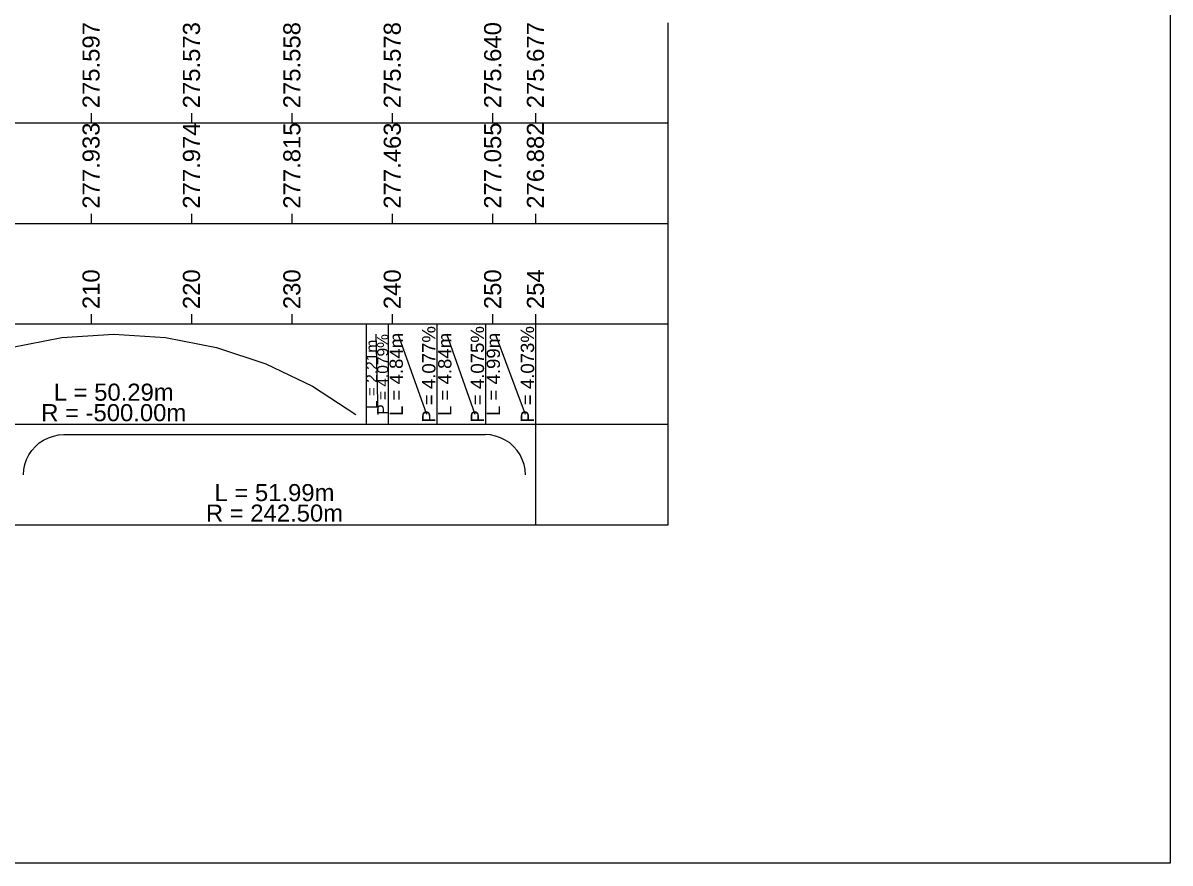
# Model space of a CAD drawing. Extents: x -67 to 3544, y -3197 to 656.
# Drawn here: x 3429.6 to 3543.9, y 18.5 to 102.2 of the extents above; entities that cross this region are included whole.
import ezdxf
from ezdxf.enums import TextEntityAlignment as Align

# ---------------------------------------------------------------- set-up
doc = ezdxf.new("R2010")
doc.units = 0
doc.layers.get('0').update_dxf_attribs({"lineweight": 0})
doc.layers.add("Route - Bretelle d'entrée - PL - Cotation", color=7, linetype='Continuous', lineweight=0)
doc.styles.add('CoteTitre', font='arial.ttf', dxfattribs={"height": 0.0017})
doc.styles.add('CoteTitreA', font='arial.ttf', dxfattribs={"height": 0.0017})
doc.styles.add('CoteVert', font='arial.ttf', dxfattribs={"height": 0.0017})
doc.styles.add('CoteVertA', font='arial.ttf', dxfattribs={"height": 0.0017})

msp = doc.modelspace()

# ---------------------------------------------------------------- linework, layer by layer
msp.add_lwpolyline([(3143.90654, 295.54866), (3543.90654, 295.54866), (3543.90654, 18.54866), (3143.90654, 18.54866)], close=True)
at = {"flags": 128}
msp.add_lwpolyline([(3493.88837, 102.20613), (3493.88837, 52.20613)], dxfattribs=at)
at = {"layer": "Route - Bretelle d'entrée - PL - Cotation", "color": 114, "linetype": 'Continuous'}
for p, q in [((3436.42845, 93.20613), (3436.42845, 92.20613)), ((3446.42845, 93.20613), (3446.42845, 92.20613)), ((3456.42845, 93.20613), (3456.42845, 92.20613)), ((3466.42845, 93.20613), (3466.42845, 92.20613)), ((3476.42845, 93.20613), (3476.42845, 92.20613)), ((3480.69049, 93.20613), (3480.69049, 92.20613))]:
    msp.add_line(p, q, dxfattribs=at)
at = {"layer": "Route - Bretelle d'entrée - PL - Cotation", "color": 7, "linetype": 'Continuous'}
for p, q in [((3493.88837, 92.20613), (3174.50649, 92.20613)), ((3493.88837, 82.20613), (3174.50649, 82.20613)), ((3436.42845, 73.20613), (3436.42845, 72.20613)), ((3446.42845, 73.20613), (3446.42845, 72.20613)), ((3456.42845, 73.20613), (3456.42845, 72.20613)), ((3466.42845, 73.20613), (3466.42845, 72.20613)), ((3476.42845, 73.20613), (3476.42845, 72.20613)), ((3480.69049, 73.20613), (3480.69049, 52.20613)), ((3493.88837, 72.20613), (3174.50649, 72.20613)), ((3463.81815, 72.20613), (3463.81815, 62.20613)), ((3466.02759, 72.20613), (3466.02759, 62.20613)), ((3470.86447, 72.20613), (3470.86447, 62.20613)), ((3475.70359, 72.20613), (3475.70359, 62.20613)), ((3428.45241, 69.88872), (3433.52659, 70.87542)), ((3433.52659, 70.87542), (3438.68522, 71.20613)), ((3438.68522, 71.20613), (3443.84386, 70.87542)), ((3443.84386, 70.87542), (3448.91804, 69.88872)), ((3465.02759, 63.20613), (3464.81815, 71.20613)), ((3469.86447, 63.20613), (3467.02759, 71.20613)), ((3474.70359, 63.20613), (3471.86447, 71.20613)), ((3479.69049, 63.20613), (3476.70359, 71.20613)), ((3448.91804, 69.88872), (3453.82469, 68.26218)), ((3453.82469, 68.26218), (3458.48348, 66.02243)), ((3458.48348, 66.02243), (3462.81815, 63.20613)), ((3493.88837, 62.20613), (3174.50649, 62.20613)), ((3431.27031, 60.37954), (3431.70535, 60.67023)), ((3431.70535, 60.67023), (3432.17462, 60.90165)), ((3432.17462, 60.90165), (3432.67008, 61.06983)), ((3432.67008, 61.06983), (3433.18325, 61.17191)), ((3433.18325, 61.17191), (3433.70535, 61.20613)), ((3433.70535, 61.20613), (3475.69049, 61.20613)), ((3476.21259, 61.17191), (3475.69049, 61.20613)), ((3476.72576, 61.06983), (3476.21259, 61.17191)), ((3477.22122, 60.90165), (3476.72576, 61.06983)), ((3477.69049, 60.67023), (3477.22122, 60.90165)), ((3478.12553, 60.37954), (3477.69049, 60.67023)), ((3430.24125, 59.20613), (3430.53194, 59.64118)), ((3430.53194, 59.64118), (3430.87693, 60.03456)), ((3430.87693, 60.03456), (3431.27031, 60.37954)), ((3478.51891, 60.03456), (3478.12553, 60.37954)), ((3478.8639, 59.64118), (3478.51891, 60.03456)), ((3479.15459, 59.20613), (3478.8639, 59.64118)), ((3429.84165, 58.24141), (3430.00984, 58.73686)), ((3430.00984, 58.73686), (3430.24125, 59.20613)), ((3479.38601, 58.73686), (3479.15459, 59.20613)), ((3479.55419, 58.24141), (3479.38601, 58.73686)), ((3429.70535, 57.20613), (3429.73957, 57.72823)), ((3429.73957, 57.72823), (3429.84165, 58.24141)), ((3479.65627, 57.72823), (3479.55419, 58.24141)), ((3479.69049, 57.20613), (3479.65627, 57.72823)), ((3493.88837, 52.20613), (3174.50649, 52.20613))]:
    msp.add_line(p, q, dxfattribs=at)
at = {"layer": "Route - Bretelle d'entrée - PL - Cotation", "linetype": 'Continuous'}
for p, q in [((3436.42845, 83.20613), (3436.42845, 82.20613)), ((3446.42845, 83.20613), (3446.42845, 82.20613)), ((3456.42845, 83.20613), (3456.42845, 82.20613)), ((3466.42845, 83.20613), (3466.42845, 82.20613)), ((3476.42845, 83.20613), (3476.42845, 82.20613)), ((3480.69049, 83.20613), (3480.69049, 82.20613))]:
    msp.add_line(p, q, dxfattribs=at)

# ---------------------------------------------------------------- texts
at = {"layer": "Route - Bretelle d'entrée - PL - Cotation", "color": 114, "style": 'CoteVert'}
for s, p in [('275.597', (3436.42845, 93.70613)), ('275.573', (3446.42845, 93.70613)), ('275.558', (3456.42845, 93.70613)), ('275.578', (3466.42845, 93.70613)), ('275.640', (3476.42845, 93.70613)), ('275.677', (3480.69049, 93.70613))]:
    msp.add_text(s, height=1.7, rotation=90, dxfattribs=at).set_placement(p, align=Align.MIDDLE_LEFT)
at = {"layer": "Route - Bretelle d'entrée - PL - Cotation", "style": 'CoteVertA'}
for s, p in [('277.933', (3436.42845, 83.70613)), ('277.974', (3446.42845, 83.70613)), ('277.815', (3456.42845, 83.70613)), ('277.463', (3466.42845, 83.70613)), ('277.055', (3476.42845, 83.70613)), ('276.882', (3480.69049, 83.70613))]:
    msp.add_text(s, height=1.7, rotation=90, dxfattribs=at).set_placement(p, align=Align.MIDDLE_LEFT)
at = {"layer": "Route - Bretelle d'entrée - PL - Cotation", "color": 7, "style": 'CoteVertA'}
for s, p in [('210', (3436.42845, 73.70613)), ('220', (3446.42845, 73.70613)), ('230', (3456.42845, 73.70613)), ('240', (3466.42845, 73.70613)), ('250', (3476.42845, 73.70613)), ('254', (3480.69049, 73.70613))]:
    msp.add_text(s, height=1.7, rotation=90, dxfattribs=at).set_placement(p, align=Align.MIDDLE_LEFT)
at = {"layer": "Route - Bretelle d'entrée - PL - Cotation", "color": 7, "style": 'CoteTitre'}
for s, height, p in [('P = 4.079%', 1.104721, (3466.02759, 67.20613)), ('P = 4.077%', 1.324138, (3470.73206, 67.20613)), ('P = 4.075%', 1.324138, (3475.57118, 67.20613)), ('P = 4.073%', 1.324138, (3480.55807, 67.20613))]:
    msp.add_text(s, height=height, rotation=90, dxfattribs=at).set_placement(p, align=Align.CENTER)
for s, height, p in [('L = 4.84m', 1.324138, (3466.16001, 67.20613)), ('L = 4.84m', 1.324138, (3470.99688, 67.20613)), ('L = 4.99m', 1.324138, (3475.83601, 67.20613)), ('L = 2.21m', 1.104721, (3463.81815, 67.20613))]:
    msp.add_text(s, height=height, rotation=90, dxfattribs=at).set_placement(p, align=Align.TOP_CENTER)
at = {"layer": "Route - Bretelle d'entrée - PL - Cotation", "color": 7}
for s, style, p in [('L = 50.29m', 'CoteTitre', (3438.68522, 64.58613)), ('R = -500.00m', 'CoteTitre', (3438.68522, 62.54613)), ('L = 51.99m', 'CoteTitreA', (3454.69792, 54.58613)), ('R = 242.50m', 'CoteTitreA', (3454.69792, 52.54613))]:
    msp.add_text(s, height=1.7, dxfattribs=dict(at, style=style)).set_placement(p, align=Align.CENTER)

doc.saveas('drawing.dxf')
